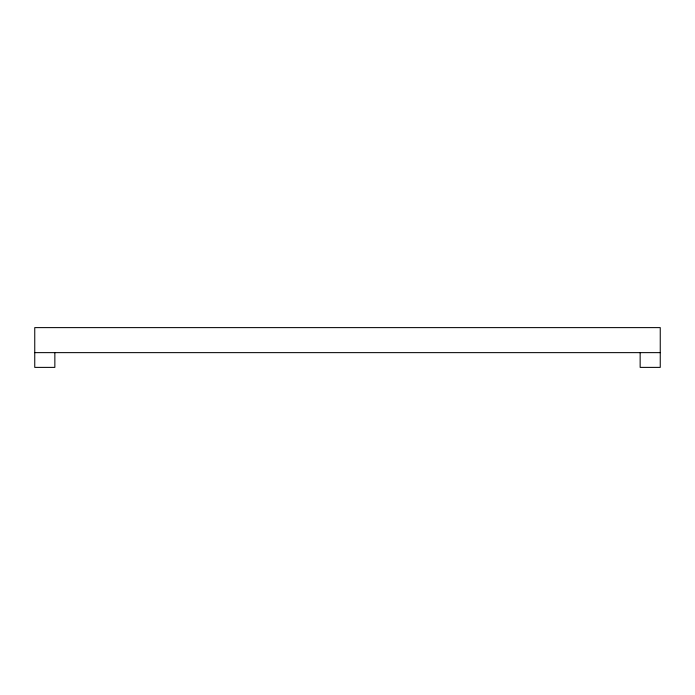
<?xml version="1.0" encoding="UTF-8"?>
<svg xmlns="http://www.w3.org/2000/svg" width="695" height="695" viewBox="0 0 695 695"><rect width="100%" height="100%" fill="white"/><g stroke="black" fill="none" stroke-linecap="round" stroke-linejoin="round"><path stroke-width="1.04" d="M34.75 352.634L660.25 352.634M640.147 352.634L640.147 367.386L660.25 367.386L660.25 327.614L34.75 327.614L34.75 367.386L54.853 367.386L54.853 352.634"/></g></svg>
